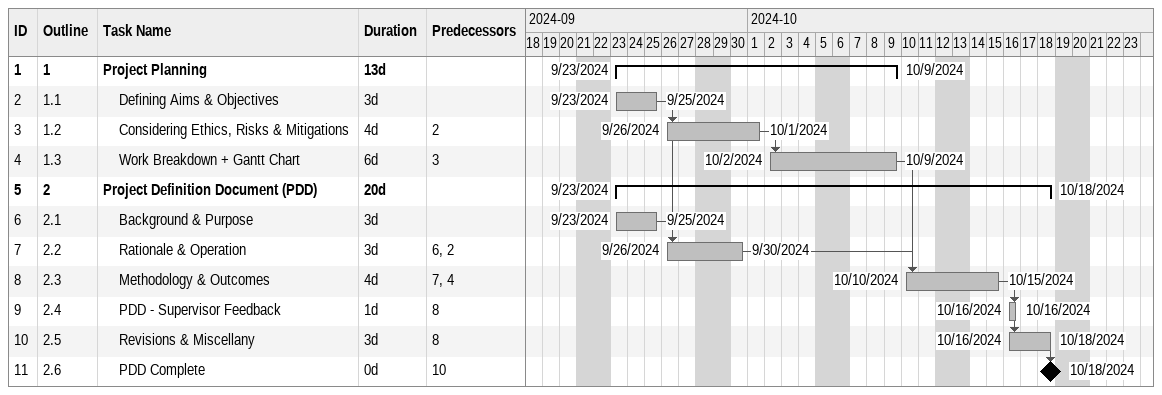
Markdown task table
| ID | WBS | Task | Duration | Start | Finish | Predecessors |
|---|---|---|---|---|---|---|
| 1 | 1 | **Project Planning** | 13d | 2024-09-23 | 2024-10-09 |  |
| 2 | 1.1 | Defining Aims & Objectives | 3d | 2024-09-23 | 2024-09-25 |  |
| 3 | 1.2 | Considering Ethics, Risks & Mitigations | 4d | 2024-09-26 | 2024-10-01 | 2 |
| 4 | 1.3 | Work Breakdown + Gantt Chart | 6d | 2024-10-02 | 2024-10-09 | 3 |
| 5 | 2 | **Project Definition Document (PDD)** | 20d | 2024-09-23 | 2024-10-18 |  |
| 6 | 2.1 | Background & Purpose | 3d | 2024-09-23 | 2024-09-25 |  |
| 7 | 2.2 | Rationale & Operation | 3d | 2024-09-26 | 2024-09-30 | 6, 2 |
| 8 | 2.3 | Methodology & Outcomes | 4d | 2024-10-10 | 2024-10-15 | 7, 4 |
| 9 | 2.4 | PDD - Supervisor Feedback | 1d | 2024-10-16 | 2024-10-16 | 8 |
| 10 | 2.5 | Revisions & Miscellany | 3d | 2024-10-16 | 2024-10-18 | 8 |
| 11 | 2.6 | PDD Complete | 0d | 2024-10-18 | 2024-10-18 | 10 |
